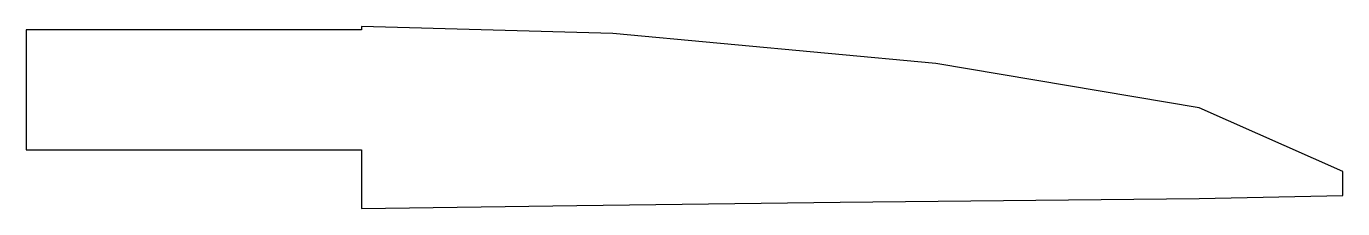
# Model space of a CAD drawing. Header units: millimetres. Extents: x -28 to 82, y 0 to 15.
import ezdxf

# ---------------------------------------------------------------- set-up
doc = ezdxf.new("R2010")
doc.units = ezdxf.units.MM

msp = doc.modelspace()

# ---------------------------------------------------------------- linework, layer by layer
for p, q in [((0, 14.9), (-28, 14.9)), ((-28, 14.9), (-28, 4.9)), ((21, 14.6), (0, 15.2)), ((0, 15.2), (0, 14.9)), ((48, 12.1), (21, 14.6)), ((70, 8.4), (48, 12.1)), ((82, 3.1), (70, 8.4)), ((-28, 4.9), (0, 4.9)), ((0, 4.9), (0, 0)), ((82, 1.1), (82, 3.1)), ((70, 0.85), (82, 1.1)), ((0, 0), (18, 0.25)), ((18, 0.25), (40, 0.55)), ((40, 0.55), (70, 0.85))]:
    msp.add_line(p, q)

doc.saveas('drawing.dxf')
